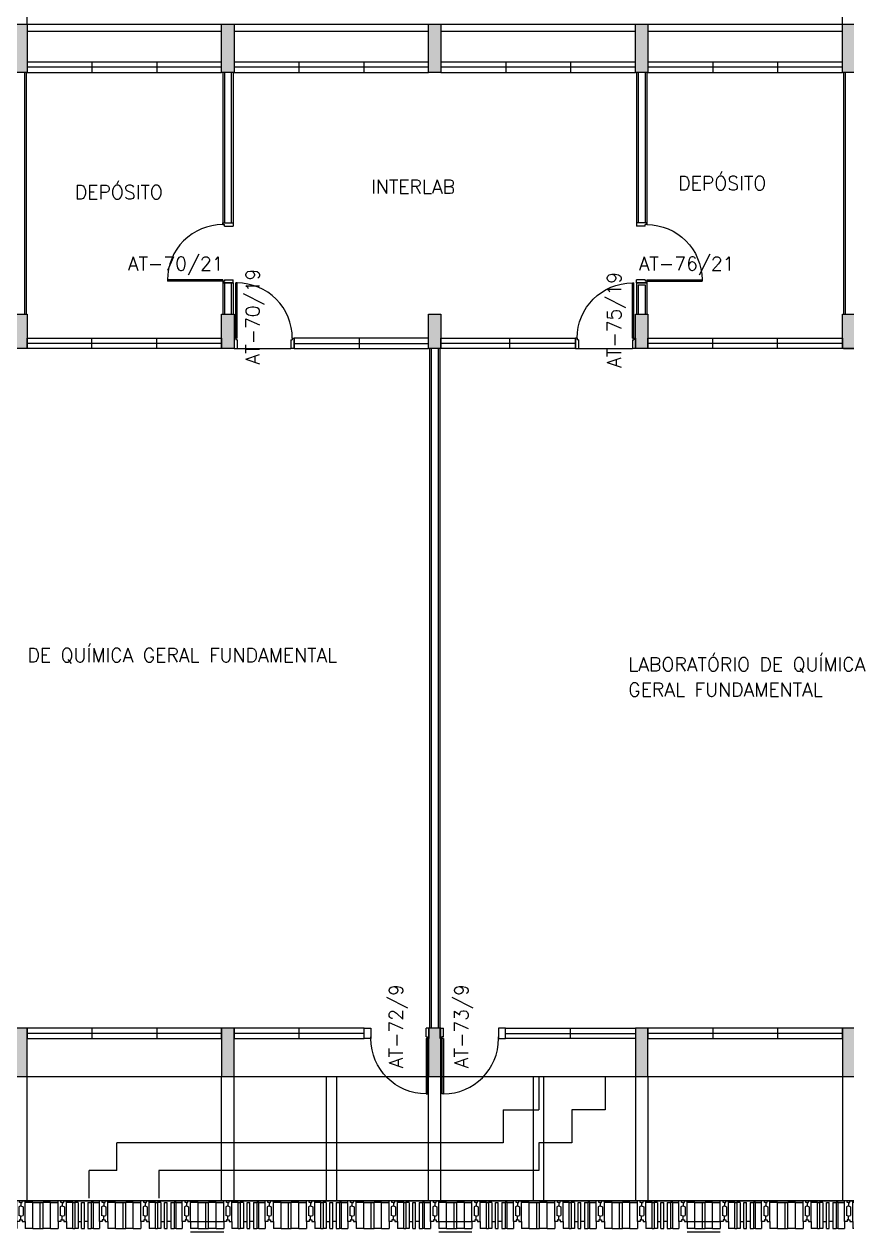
# Model space of a CAD drawing. Header units: millimetres. Extents: x 3605 to 3741, y 1123 to 1192.
# Drawn here: x 3686.65 to 3698.57, y 1132.45 to 1149.95 of the extents above; entities that cross this region are included whole.
import ezdxf

# ---------------------------------------------------------------- set-up
doc = ezdxf.new("R2010")
doc.units = ezdxf.units.MM
doc.linetypes.add('HIDDEN', pattern=[9.525, 6.35, -3.175])
for name, color, linetype in [('ar-acesso', 2, 'Continuous'), ('ar-alv', 2, 'Continuous'), ('ar-brs', 2, 'Continuous'), ('ar-cal', 2, 'Continuous'), ('ar-esq', 2, 'Continuous'), ('ar-estc', 1, 'Continuous'), ('ar-piso', 1, 'Continuous'), ('ar-porta', 1, 'Continuous'), ('ar-proj', 1, 'HIDDEN'), ('ar-projarmario', 1, 'HIDDEN'), ('ar-reboco', 2, 'Continuous'), ('brs-proj', 1, 'HIDDEN'), ('brs1', 2, 'Continuous'), ('brs2', 1, 'Continuous'), ('brs3', 1, 'Continuous'), ('brs4', 1, 'Continuous'), ('brs5', 1, 'Continuous'), ('ENDEREÇO', 2, 'Continuous'), ('esq-01', 1, 'Continuous'), ('esq-02', 1, 'Continuous'), ('estc-01', 3, 'Continuous'), ('h-estc', 3, 'Continuous'), ('ptm', 2, 'Continuous'), ('TEXTO', 2, 'Continuous')]:
    doc.layers.add(name, color=color, linetype=linetype)
doc.styles.add('UNB-100', font='simplex.shx', dxfattribs={"height": 0.2})
doc.styles.add('UNB1-100', font='simplex.shx', dxfattribs={"height": 0.2})

# ---------------------------------------------------------------- blocks, each defined once
blk = doc.blocks.new('plr01-01p')
at = {"layer": 'h-estc'}
blk.add_hatch(color=3, dxfattribs=at).paths.add_polyline_path([(0.09, 0.075), (-0.09, 0.075), (-0.09, -0.625), (0.09, -0.625)])
at = {"layer": 'estc-01', "color": 3}
blk.add_lwpolyline([(-0.09, 0.075), (-0.09, -0.625), (0.09, -0.625), (0.09, 0.075)], close=True, dxfattribs=at)
blk = doc.blocks.new('esq02-01p')
at = {"layer": 'esq-01'}
for p, q in [((2.91, 0), (0.09, 0)), ((1.03, -0.075), (1.03, 0.075)), ((1.97, -0.075), (1.97, 0.075))]:
    blk.add_line(p, q, dxfattribs=at)
at = {"layer": 'esq-02'}
blk.add_lwpolyline([(2.91, -0.075), (0.09, -0.075), (0.09, 0.075), (2.91, 0.075)], close=True, dxfattribs=at)
blk = doc.blocks.new('plr02-01p')
at = {"layer": 'h-estc'}
blk.add_hatch(color=3, dxfattribs=at).paths.add_polyline_path([(0.09, 0.075), (-0.09, 0.075), (-0.09, -0.425), (0.09, -0.425)])
at = {"layer": 'estc-01', "color": 3}
blk.add_lwpolyline([(-0.09, 0.075), (-0.09, -0.425), (0.09, -0.425), (0.09, 0.075)], close=True, dxfattribs=at)
blk = doc.blocks.new('esq15-01p')
at = {"layer": 'esq-01'}
for p, q in [((2.91, 0), (0.09, 0)), ((1.03, -0.075), (1.03, 0.075)), ((1.97, -0.075), (1.97, 0.075))]:
    blk.add_line(p, q, dxfattribs=at)
at = {"layer": 'esq-02'}
blk.add_lwpolyline([(2.91, -0.075), (0.09, -0.075), (0.09, 0.075), (2.91, 0.075)], close=True, dxfattribs=at)
blk = doc.blocks.new('pm-80-01p')
at = {"layer": 'ptm'}
for p, q in [((0.105, 0.075), (0.105, 0.875)), ((0.125, 0.875), (0.105, 0.875)), ((0.125, 0.075), (0.125, 0.875)), ((0.105, 0.075), (0.08, 0.075)), ((0.08, 0.075), (0.08, -0.075)), ((0.125, 0.075), (0.105, 0.075)), ((0.105, 0.075), (0.105, 0.05)), ((0.125, 0.05), (0.105, 0.05)), ((0.125, 0.05), (0.125, -0.075)), ((0.905, 0.05), (0.905, -0.075)), ((0.905, 0.05), (0.925, 0.05)), ((0.925, 0.075), (0.95, 0.075)), ((0.925, 0.075), (0.925, 0.05)), ((0.95, 0.075), (0.95, -0.075)), ((0.08, -0.075), (0.125, -0.075)), ((0.95, -0.075), (0.905, -0.075))]:
    blk.add_line(p, q, dxfattribs=at)
at = {"layer": 'ptm', "color": 1}
blk.add_arc((0.125, 0.075), 0.8, 360, 90, dxfattribs=at)
blk = doc.blocks.new('esq16-01p')
at = {"layer": 'esq-01'}
for p, q in [((2.025, 0), (0.075, 0)), ((1.075, 0.075), (1.075, -0.075)), ((2.025, 0.075), (2.025, -0.075))]:
    blk.add_line(p, q, dxfattribs=at)
at = {"layer": 'esq-02'}
blk.add_lwpolyline([(2.025, 0.075), (0.075, 0.075), (0.075, -0.075), (2.025, -0.075)], close=True, dxfattribs=at)
at = {"rotation": 180}
blk.add_blockref('pm-80-01p', (2.975, 0), dxfattribs=at)
blk = doc.blocks.new('esq04-01p')
at = {"layer": 'esq-01'}
blk.add_line((1.975, 0), (0.09, 0), dxfattribs=at)
at = {"layer": 'esq-02'}
blk.add_line((1.0325, 0.075), (1.0325, -0.075), dxfattribs=at)
for points in [[(1.975, -0.075), (0.09, -0.075), (0.09, 0.075), (1.975, 0.075), (1.975, -0.075)], [(2.075, 0.075), (1.975, 0.075), (1.975, -0.075), (2.075, -0.075)]]:
    blk.add_lwpolyline(points, close=True, dxfattribs=at)
at = {"layer": 'ptm'}
for p, q in [((2.875, 0.075), (2.875, 0.875)), ((2.875, 0.875), (2.895, 0.875)), ((2.895, 0.075), (2.895, 0.875)), ((2.075, 0.075), (2.05, 0.075)), ((2.075, 0.075), (2.075, 0.05)), ((2.875, 0.075), (2.895, 0.075)), ((2.875, 0.05), (2.875, -0.075)), ((2.875, 0.05), (2.895, 0.05)), ((2.895, 0.075), (2.92, 0.075)), ((2.895, 0.075), (2.895, 0.05)), ((2.92, 0.075), (2.92, -0.075)), ((2.92, -0.075), (2.875, -0.075))]:
    blk.add_line(p, q, dxfattribs=at)
at = {"layer": 'ptm', "color": 1}
blk.add_arc((2.875, 0.075), 0.8, 90, 180, dxfattribs=at)
blk = doc.blocks.new('brs01-01p-leste')
at = {"layer": 'brs1'}
for p, q in [((-3, 0.2), (-2.98, 0.2)), ((-3, 0.2), (-3, 0.15)), ((-2.98, 0.225), (-2.94, 0.225)), ((-2.98, 0.2), (-2.98, 0.225)), ((-2.94, -0.075), (-2.94, 0.225)), ((-2.42, 0.225), (-2.46, 0.225)), ((-2.46, -0.075), (-2.46, 0.225)), ((-2.42, 0.2), (-2.42, 0.225)), ((-2.4, 0.2), (-2.42, 0.2)), ((-2.4, 0.2), (-2.38, 0.2)), ((-2.4, 0.2), (-2.4, 0.15)), ((-2.4, 0.2), (-2.4, 0.15)), ((-2.38, 0.225), (-2.34, 0.225)), ((-2.38, 0.2), (-2.38, 0.225)), ((-2.34, -0.075), (-2.34, 0.225)), ((-1.82, 0.225), (-1.86, 0.225)), ((-1.86, -0.075), (-1.86, 0.225)), ((-1.82, 0.2), (-1.82, 0.225)), ((-1.8, 0.2), (-1.82, 0.2)), ((-1.8, 0.2), (-1.78, 0.2)), ((-1.8, 0.2), (-1.8, 0.15)), ((-1.8, 0.2), (-1.8, 0.15)), ((-1.78, 0.225), (-1.74, 0.225)), ((-1.78, 0.2), (-1.78, 0.225)), ((-1.74, -0.075), (-1.74, 0.225)), ((-1.22, 0.225), (-1.26, 0.225)), ((-1.26, -0.075), (-1.26, 0.225)), ((-1.22, 0.2), (-1.22, 0.225)), ((-1.2, 0.2), (-1.22, 0.2)), ((-1.2, 0.2), (-1.18, 0.2)), ((-1.2, 0.2), (-1.2, 0.15)), ((-1.2, 0.2), (-1.2, 0.15)), ((-1.18, 0.225), (-1.14, 0.225)), ((-1.18, 0.2), (-1.18, 0.225)), ((-1.14, -0.075), (-1.14, 0.225)), ((-0.62, 0.225), (-0.66, 0.225)), ((-0.66, -0.075), (-0.66, 0.225)), ((-0.62, 0.2), (-0.62, 0.225)), ((-0.6, 0.2), (-0.62, 0.2)), ((-0.6, 0.2), (-0.6, 0.15)), ((-0.6, 0.2), (-0.58, 0.2)), ((-0.6, 0.2), (-0.6, 0.15)), ((-0.58, 0.225), (-0.54, 0.225)), ((-0.58, 0.2), (-0.58, 0.225)), ((-0.54, -0.075), (-0.54, 0.225)), ((-0.02, 0.225), (-0.06, 0.225)), ((-0.06, -0.075), (-0.06, 0.225)), ((-0.02, 0.2), (-0.02, 0.225)), ((0, 0.2), (-0.02, 0.2)), ((0, 0.2), (0, 0.15)), ((-3, 0.15), (-2.97, 0.137)), ((-3, 0), (-2.97, 0.013)), ((-2.97, 0.137), (-2.97, 0.013)), ((-2.4, 0.15), (-2.43, 0.137)), ((-2.43, 0.137), (-2.43, 0.013)), ((-2.4, 0), (-2.43, 0.013)), ((-2.4, 0.15), (-2.37, 0.137)), ((-2.4, 0), (-2.37, 0.013)), ((-2.37, 0.137), (-2.37, 0.013)), ((-1.8, 0.15), (-1.83, 0.137)), ((-1.83, 0.137), (-1.83, 0.013)), ((-1.8, 0), (-1.83, 0.013)), ((-1.8, 0.15), (-1.77, 0.137)), ((-1.8, 0), (-1.77, 0.013)), ((-1.77, 0.137), (-1.77, 0.013)), ((-1.2, 0.15), (-1.23, 0.137)), ((-1.23, 0.137), (-1.23, 0.013)), ((-1.2, 0), (-1.23, 0.013)), ((-1.2, 0.15), (-1.17, 0.137)), ((-1.2, 0), (-1.17, 0.013)), ((-1.17, 0.137), (-1.17, 0.013)), ((-0.6, 0.15), (-0.63, 0.137)), ((-0.63, 0.137), (-0.63, 0.013)), ((-0.6, 0), (-0.63, 0.013)), ((-0.6, 0.15), (-0.57, 0.137)), ((-0.6, 0), (-0.57, 0.013)), ((-0.57, 0.137), (-0.57, 0.013)), ((0, 0.15), (-0.03, 0.137)), ((-0.03, 0.137), (-0.03, 0.013)), ((0, 0), (-0.03, 0.013)), ((-3, -0.05), (-3, 0)), ((-3, -0.05), (-2.98, -0.05)), ((-2.98, -0.05), (-2.98, -0.075)), ((-2.98, -0.075), (-2.94, -0.075)), ((-2.42, -0.075), (-2.46, -0.075)), ((-2.42, -0.05), (-2.42, -0.075)), ((-2.4, -0.05), (-2.42, -0.05)), ((-2.4, -0.05), (-2.4, 0)), ((-2.4, -0.05), (-2.4, 0)), ((-2.4, -0.05), (-2.38, -0.05)), ((-2.38, -0.05), (-2.38, -0.075)), ((-2.38, -0.075), (-2.34, -0.075)), ((-1.82, -0.075), (-1.86, -0.075)), ((-1.82, -0.05), (-1.82, -0.075)), ((-1.8, -0.05), (-1.82, -0.05)), ((-1.8, -0.05), (-1.8, 0)), ((-1.8, -0.05), (-1.8, 0)), ((-1.8, -0.05), (-1.78, -0.05)), ((-1.78, -0.05), (-1.78, -0.075)), ((-1.78, -0.075), (-1.74, -0.075)), ((-1.22, -0.075), (-1.26, -0.075)), ((-1.22, -0.05), (-1.22, -0.075)), ((-1.2, -0.05), (-1.22, -0.05)), ((-1.2, -0.05), (-1.2, 0)), ((-1.2, -0.05), (-1.2, 0)), ((-1.2, -0.05), (-1.18, -0.05)), ((-1.18, -0.05), (-1.18, -0.075)), ((-1.18, -0.075), (-1.14, -0.075)), ((-0.62, -0.075), (-0.66, -0.075)), ((-0.62, -0.05), (-0.62, -0.075)), ((-0.6, -0.05), (-0.62, -0.05)), ((-0.6, -0.05), (-0.6, 0)), ((-0.6, -0.05), (-0.6, 0)), ((-0.6, -0.05), (-0.58, -0.05)), ((-0.58, -0.05), (-0.58, -0.075)), ((-0.58, -0.075), (-0.54, -0.075)), ((-0.02, -0.075), (-0.06, -0.075)), ((-0.02, -0.05), (-0.02, -0.075)), ((0, -0.05), (-0.02, -0.05)), ((0, -0.05), (0, 0))]:
    blk.add_line(p, q, dxfattribs=at)
at = {"layer": 'brs2'}
for p, q in [((-2.94, 0.225), (-2.46, 0.225)), ((-2.34, 0.225), (-1.86, 0.225)), ((-2.229, 0.2), (-2.12, 0.2)), ((-1.971, 0.2), (-2.08, 0.2)), ((-1.74, 0.225), (-1.26, 0.225)), ((-1.14, 0.225), (-0.66, 0.225)), ((-1.029, 0.2), (-0.92, 0.2)), ((-0.771, 0.2), (-0.88, 0.2)), ((-0.54, 0.225), (-0.06, 0.225)), ((-2.772, -0.075), (-2.72, -0.075)), ((-2.628, -0.075), (-2.68, -0.075)), ((-2.229, -0.175), (-2.12, -0.175)), ((-1.971, -0.175), (-2.08, -0.175)), ((-1.572, -0.075), (-1.52, -0.075)), ((-1.428, -0.075), (-1.48, -0.075)), ((-1.029, -0.175), (-0.92, -0.175)), ((-0.771, -0.175), (-0.88, -0.175)), ((-0.372, -0.075), (-0.32, -0.075)), ((-0.228, -0.075), (-0.28, -0.075))]:
    blk.add_line(p, q, dxfattribs=at)
at = {"layer": 'brs3'}
for p, q in [((-2.82, 0.2), (-2.82, -0.175)), ((-2.772, 0.2), (-2.82, 0.2)), ((-2.772, 0.2), (-2.772, -0.175)), ((-2.628, 0.2), (-2.628, -0.175)), ((-2.628, 0.2), (-2.58, 0.2)), ((-2.58, 0.2), (-2.58, -0.175)), ((-2.12, -0.175), (-2.12, 0.2)), ((-2.12, 0.2), (-2.08, 0.2)), ((-2.08, -0.175), (-2.08, 0.2)), ((-1.62, 0.2), (-1.62, -0.175)), ((-1.572, 0.2), (-1.62, 0.2)), ((-1.572, 0.2), (-1.572, -0.175)), ((-1.428, 0.2), (-1.428, -0.175)), ((-1.428, 0.2), (-1.38, 0.2)), ((-1.38, 0.2), (-1.38, -0.175)), ((-0.92, -0.175), (-0.92, 0.2)), ((-0.92, 0.2), (-0.88, 0.2)), ((-0.88, -0.175), (-0.88, 0.2)), ((-0.42, 0.2), (-0.42, -0.175)), ((-0.372, 0.2), (-0.42, 0.2)), ((-0.372, 0.2), (-0.372, -0.175)), ((-0.228, 0.2), (-0.228, -0.175)), ((-0.228, 0.2), (-0.18, 0.2)), ((-0.18, 0.2), (-0.18, -0.175)), ((-2.772, -0.175), (-2.82, -0.175)), ((-2.628, -0.175), (-2.58, -0.175)), ((-2.12, -0.175), (-2.08, -0.175)), ((-1.572, -0.175), (-1.62, -0.175)), ((-1.428, -0.175), (-1.38, -0.175)), ((-0.92, -0.175), (-0.88, -0.175)), ((-0.372, -0.175), (-0.42, -0.175)), ((-0.228, -0.175), (-0.18, -0.175))]:
    blk.add_line(p, q, dxfattribs=at)
at = {"layer": 'brs4'}
for p, q in [((-2.85, 0.2), (-2.94, 0.2)), ((-2.85, -0.175), (-2.85, 0.2)), ((-2.85, 0.2), (-2.82, 0.2)), ((-2.72, -0.175), (-2.72, 0.2)), ((-2.72, 0.2), (-2.68, 0.2)), ((-2.68, -0.175), (-2.68, 0.2)), ((-2.55, 0.2), (-2.58, 0.2)), ((-2.55, 0.2), (-2.46, 0.2)), ((-2.55, -0.175), (-2.55, 0.2)), ((-2.229, 0.2), (-2.34, 0.2)), ((-2.229, -0.175), (-2.229, 0.2)), ((-1.971, 0.2), (-1.86, 0.2)), ((-1.971, -0.175), (-1.971, 0.2)), ((-1.65, 0.2), (-1.74, 0.2)), ((-1.65, -0.175), (-1.65, 0.2)), ((-1.65, 0.2), (-1.62, 0.2)), ((-1.52, -0.175), (-1.52, 0.2)), ((-1.52, 0.2), (-1.48, 0.2)), ((-1.48, -0.175), (-1.48, 0.2)), ((-1.35, 0.2), (-1.38, 0.2)), ((-1.35, 0.2), (-1.26, 0.2)), ((-1.35, -0.175), (-1.35, 0.2)), ((-1.029, 0.2), (-1.14, 0.2)), ((-1.029, -0.175), (-1.029, 0.2)), ((-0.771, 0.2), (-0.66, 0.2)), ((-0.771, -0.175), (-0.771, 0.2)), ((-0.45, 0.2), (-0.54, 0.2)), ((-0.45, -0.175), (-0.45, 0.2)), ((-0.45, 0.2), (-0.42, 0.2)), ((-0.32, -0.175), (-0.32, 0.2)), ((-0.32, 0.2), (-0.28, 0.2)), ((-0.28, -0.175), (-0.28, 0.2)), ((-0.15, 0.2), (-0.18, 0.2)), ((-0.15, 0.2), (-0.06, 0.2)), ((-0.15, -0.175), (-0.15, 0.2)), ((-2.94, -0.075), (-2.94, -0.175)), ((-2.85, -0.175), (-2.94, -0.175)), ((-2.85, -0.175), (-2.82, -0.175)), ((-2.72, -0.175), (-2.68, -0.175)), ((-2.55, -0.175), (-2.58, -0.175)), ((-2.55, -0.175), (-2.46, -0.175)), ((-2.46, -0.075), (-2.46, -0.175)), ((-2.34, -0.075), (-2.34, -0.175)), ((-2.229, -0.175), (-2.34, -0.175)), ((-1.971, -0.175), (-1.86, -0.175)), ((-1.86, -0.075), (-1.86, -0.175)), ((-1.74, -0.075), (-1.74, -0.175)), ((-1.65, -0.175), (-1.74, -0.175)), ((-1.65, -0.175), (-1.62, -0.175)), ((-1.52, -0.175), (-1.48, -0.175)), ((-1.35, -0.175), (-1.38, -0.175)), ((-1.35, -0.175), (-1.26, -0.175)), ((-1.26, -0.075), (-1.26, -0.175)), ((-1.14, -0.075), (-1.14, -0.175)), ((-1.029, -0.175), (-1.14, -0.175)), ((-0.771, -0.175), (-0.66, -0.175)), ((-0.66, -0.075), (-0.66, -0.175)), ((-0.54, -0.075), (-0.54, -0.175)), ((-0.45, -0.175), (-0.54, -0.175)), ((-0.45, -0.175), (-0.42, -0.175)), ((-0.32, -0.175), (-0.28, -0.175)), ((-0.15, -0.175), (-0.18, -0.175)), ((-0.15, -0.175), (-0.06, -0.175)), ((-0.06, -0.075), (-0.06, -0.175))]:
    blk.add_line(p, q, dxfattribs=at)
blk = doc.blocks.new('BRS01-03C')
at = {"layer": 'brs-proj'}
blk.add_line((0.54, 0.075), (0.06, 0.075), dxfattribs=at)
at = {"layer": 'brs1'}
for p, q in [((0, 0.05), (0.02, 0.05)), ((0, 0.05), (0, 0)), ((0, 0), (0.03, -0.013)), ((0.02, 0.075), (0.06, 0.075)), ((0.02, 0.05), (0.02, 0.075)), ((0.06, 0.075), (0.06, -0.225)), ((0.54, 0.075), (0.54, -0.225)), ((0.58, 0.075), (0.54, 0.075)), ((0.6, 0), (0.57, -0.013)), ((0.58, 0.05), (0.58, 0.075)), ((0.6, 0.05), (0.58, 0.05)), ((0.6, 0.05), (0.6, 0)), ((0, -0.15), (0.03, -0.137)), ((0, -0.2), (0, -0.15)), ((0.03, -0.137), (0.03, -0.013)), ((0.57, -0.137), (0.57, -0.013)), ((0.6, -0.15), (0.57, -0.137)), ((0.6, -0.2), (0.6, -0.15)), ((0, -0.2), (0.02, -0.2)), ((0.02, -0.2), (0.02, -0.225)), ((0.02, -0.225), (0.06, -0.225)), ((0.58, -0.225), (0.54, -0.225)), ((0.58, -0.2), (0.58, -0.225)), ((0.6, -0.2), (0.58, -0.2))]:
    blk.add_line(p, q, dxfattribs=at)
at = {"layer": 'brs2'}
blk.add_line((0.54, -0.225), (0.06, -0.225), dxfattribs=at)
at = {"layer": 'brs3'}
for p, q in [((0.28, 0.175), (0.28, -0.2)), ((0.32, 0.175), (0.28, 0.175)), ((0.32, 0.175), (0.32, -0.2)), ((0.32, -0.2), (0.28, -0.2))]:
    blk.add_line(p, q, dxfattribs=at)
at = {"layer": 'brs4'}
for p, q in [((0.06, 0.075), (0.06, 0.175)), ((0.171, 0.175), (0.06, 0.175)), ((0.171, 0.175), (0.171, -0.2)), ((0.429, 0.175), (0.54, 0.175)), ((0.429, 0.175), (0.429, -0.2)), ((0.54, 0.075), (0.54, 0.175)), ((0.171, -0.2), (0.06, -0.2)), ((0.429, -0.2), (0.54, -0.2))]:
    blk.add_line(p, q, dxfattribs=at)
at = {"layer": 'brs4', "color": 1}
for p, q in [((0.171, 0.175), (0.28, 0.175)), ((0.429, 0.175), (0.32, 0.175)), ((0.171, -0.2), (0.28, -0.2)), ((0.429, -0.2), (0.32, -0.2))]:
    blk.add_line(p, q, dxfattribs=at)
at = {"layer": 'brs5'}
blk.add_line((0.54, 0.225), (0.06, 0.225), dxfattribs=at)
blk = doc.blocks.new('esq16b-01p')
at = {"layer": 'esq-01'}
for p, q in [((2.91, 0), (0.09, 0)), ((1.03, -0.075), (1.03, 0.075)), ((1.97, -0.075), (1.97, 0.075))]:
    blk.add_line(p, q, dxfattribs=at)
at = {"layer": 'esq-02'}
blk.add_lwpolyline([(2.91, -0.075), (0.09, -0.075), (0.09, 0.075), (2.91, 0.075)], close=True, dxfattribs=at)

msp = doc.modelspace()

# ---------------------------------------------------------------- linework, layer by layer
at = {"layer": 'ar-acesso', "color": 3}
for p, q in [((3694.109, 1134.701), (3694.109, 1134.221)), ((3695.069, 1134.701), (3695.069, 1134.221)), ((3693.589, 1134.221), (3693.589, 1133.741)), ((3693.589, 1134.221), (3694.109, 1134.221)), ((3694.589, 1134.221), (3694.589, 1133.741)), ((3695.069, 1134.221), (3694.589, 1134.221)), ((3693.589, 1133.741), (3687.989, 1133.741)), ((3687.989, 1133.341), (3687.989, 1133.741)), ((3694.109, 1133.741), (3694.109, 1133.341)), ((3694.589, 1133.741), (3694.109, 1133.741)), ((3687.589, 1132.941), (3687.589, 1133.341)), ((3687.989, 1133.341), (3687.589, 1133.341)), ((3694.109, 1133.341), (3688.599, 1133.341)), ((3688.599, 1133.341), (3688.599, 1132.941))]:
    msp.add_line(p, q, dxfattribs=at)
at = {"layer": 'ar-alv'}
for p, q in [((3686.649, 1149.251), (3686.649, 1145.751)), ((3689.549, 1149.251), (3689.549, 1147.071)), ((3689.649, 1149.251), (3689.649, 1147.071)), ((3695.549, 1149.251), (3695.549, 1147.071)), ((3695.649, 1149.251), (3695.649, 1147.071)), ((3698.549, 1149.251), (3698.549, 1145.751)), ((3695.649, 1147.071), (3695.549, 1147.071)), ((3689.549, 1146.201), (3689.549, 1145.751)), ((3689.649, 1146.201), (3689.649, 1145.751)), ((3695.549, 1146.176), (3695.649, 1146.176)), ((3695.549, 1146.176), (3695.549, 1145.751)), ((3695.649, 1146.176), (3695.649, 1145.751)), ((3692.549, 1145.251), (3692.549, 1135.401)), ((3692.649, 1145.251), (3692.649, 1135.401))]:
    msp.add_line(p, q, dxfattribs=at)
at = {"layer": 'ar-cal'}
for p, q in [((3686.689, 1149.951), (3686.689, 1151.201)), ((3698.509, 1149.951), (3698.509, 1151.201))]:
    msp.add_line(p, q, dxfattribs=at)
at = {"layer": 'ar-piso'}
for p, q in [((3686.689, 1149.951), (3689.509, 1149.951)), ((3689.689, 1149.951), (3692.509, 1149.951)), ((3692.689, 1149.951), (3695.509, 1149.951)), ((3695.689, 1149.951), (3698.509, 1149.951)), ((3686.689, 1149.851), (3689.509, 1149.851)), ((3689.689, 1149.851), (3692.509, 1149.851)), ((3692.689, 1149.851), (3695.509, 1149.851)), ((3695.689, 1149.851), (3698.509, 1149.851)), ((3686.689, 1134.701), (3689.524, 1134.701)), ((3686.689, 1134.701), (3689.524, 1134.701)), ((3686.689, 1132.901), (3686.689, 1134.701)), ((3686.689, 1132.901), (3686.689, 1134.701)), ((3689.689, 1134.701), (3692.524, 1134.701)), ((3689.689, 1134.701), (3692.524, 1134.701)), ((3692.599, 1134.701), (3695.524, 1134.701)), ((3692.599, 1134.701), (3695.509, 1134.701)), ((3695.689, 1134.701), (3698.524, 1134.701)), ((3710.509, 1132.901), (3685.324, 1132.901))]:
    msp.add_line(p, q, dxfattribs=at)
at = {"layer": 'ar-proj'}
for p, q in [((3698.524, 1145.251), (3704.524, 1145.251)), ((3689.509, 1132.901), (3689.509, 1134.701)), ((3689.509, 1132.901), (3689.509, 1134.701)), ((3689.509, 1132.901), (3689.509, 1134.701)), ((3689.689, 1132.901), (3689.689, 1134.701)), ((3689.689, 1132.901), (3689.689, 1134.701)), ((3689.689, 1132.901), (3689.689, 1134.701)), ((3691.024, 1134.701), (3691.024, 1132.901)), ((3691.174, 1134.701), (3691.174, 1132.901)), ((3692.509, 1132.901), (3692.509, 1134.701)), ((3692.509, 1132.901), (3692.509, 1134.701)), ((3692.509, 1132.901), (3692.509, 1134.701)), ((3692.689, 1132.901), (3692.689, 1134.701)), ((3692.689, 1132.901), (3692.689, 1134.701)), ((3692.689, 1132.901), (3692.689, 1134.701)), ((3694.024, 1134.701), (3694.024, 1132.901)), ((3694.174, 1134.701), (3694.174, 1132.901)), ((3695.509, 1134.701), (3695.509, 1132.901)), ((3695.689, 1134.701), (3695.689, 1132.901)), ((3698.509, 1134.701), (3698.509, 1132.901))]:
    msp.add_line(p, q, dxfattribs=at)
at = {"layer": 'ar-projarmario'}
for p, q in [((3689.734, 1145.251), (3690.514, 1145.251)), ((3694.684, 1145.251), (3695.464, 1145.251)), ((3689.509, 1132.901), (3689.509, 1134.701)), ((3689.689, 1132.901), (3689.689, 1134.701)), ((3692.509, 1132.901), (3692.509, 1134.701)), ((3692.689, 1132.901), (3692.689, 1134.701))]:
    msp.add_line(p, q, dxfattribs=at)
at = {"layer": 'ar-reboco'}
for p, q in [((3686.674, 1149.251), (3686.674, 1145.751)), ((3689.524, 1149.251), (3689.524, 1147.053)), ((3689.674, 1149.251), (3689.674, 1147.053)), ((3695.524, 1149.251), (3695.524, 1147.053)), ((3695.674, 1149.251), (3695.674, 1147.053)), ((3698.524, 1149.251), (3698.524, 1145.751)), ((3689.674, 1146.201), (3689.524, 1146.201)), ((3689.524, 1146.201), (3689.524, 1145.751)), ((3689.674, 1146.201), (3689.674, 1145.751)), ((3695.524, 1146.201), (3695.524, 1145.751)), ((3695.524, 1146.201), (3695.674, 1146.201)), ((3695.674, 1146.201), (3695.674, 1145.751)), ((3692.524, 1145.251), (3692.524, 1135.401)), ((3692.674, 1145.251), (3692.674, 1135.401))]:
    msp.add_line(p, q, dxfattribs=at)

# ---------------------------------------------------------------- block references
at = {"layer": 'ar-brs'}
for p in [(3688.999, 1132.676), (3692.599, 1132.676), (3696.199, 1132.676), (3699.799, 1132.676)]:
    msp.add_blockref('brs01-01p-leste', p, dxfattribs=at)
at = {"layer": 'ar-brs', "rotation": 180}
for p in [(3689.599, 1132.676), (3693.199, 1132.676), (3696.799, 1132.676)]:
    msp.add_blockref('BRS01-03C', p, dxfattribs=at)
at = {"layer": 'ar-esq', "xscale": -1, "rotation": 180}
for name, p in [('esq15-01p', (3686.599, 1149.326)), ('esq15-01p', (3689.599, 1149.326)), ('esq15-01p', (3692.599, 1149.326)), ('esq15-01p', (3695.599, 1149.326)), ('esq16-01p', (3692.614, 1145.326)), ('esq02-01p', (3686.599, 1135.326)), ('esq04-01p', (3689.599, 1135.326)), ('esq02-01p', (3695.599, 1135.326))]:
    msp.add_blockref(name, p, dxfattribs=at)
at = {"layer": 'ar-esq', "rotation": 180}
for name, p in [('esq16-01p', (3692.584, 1145.326)), ('esq04-01p', (3695.599, 1135.326))]:
    msp.add_blockref(name, p, dxfattribs=at)
at = {"layer": 'ar-esq'}
for p in [(3686.599, 1145.326), (3695.599, 1145.326)]:
    msp.add_blockref('esq16b-01p', p, dxfattribs=at)
at = {"layer": 'ar-estc', "xscale": -1, "rotation": 180}
for name, p in [('plr01-01p', (3686.599, 1149.326)), ('plr01-01p', (3689.599, 1149.326)), ('plr01-01p', (3692.599, 1149.326)), ('plr01-01p', (3695.599, 1149.326)), ('plr01-01p', (3698.599, 1149.326)), ('plr02-01p', (3686.599, 1145.326)), ('plr02-01p', (3689.599, 1145.326)), ('plr02-01p', (3692.599, 1145.326)), ('plr02-01p', (3695.599, 1145.326)), ('plr02-01p', (3698.599, 1145.326))]:
    msp.add_blockref(name, p, dxfattribs=at)
at = {"layer": 'ar-estc'}
for p in [(3686.599, 1135.326), (3689.599, 1135.326), (3692.599, 1135.326), (3695.599, 1135.326), (3698.599, 1135.326)]:
    msp.add_blockref('plr01-01p', p, dxfattribs=at)
at = {"layer": 'ar-porta', "rotation": 90}
msp.add_blockref('pm-80-01p', (3689.599, 1146.121), dxfattribs=at)
at = {"layer": 'ar-porta', "xscale": -1, "rotation": 270}
msp.add_blockref('pm-80-01p', (3695.599, 1146.121), dxfattribs=at)

# ---------------------------------------------------------------- texts
at = {"layer": 'ENDEREÇO', "style": 'UNB-100'}
for s, p in [('AT-70/21', (3688.149, 1146.381)), ('AT-76/21', (3695.557, 1146.381))]:
    msp.add_text(s, height=0.2, dxfattribs=at).set_placement(p)
for s, p in [('AT-70/19', (3690.06, 1145.02)), ('AT-75/19', (3695.3, 1144.972)), ('AT-72/9', (3692.138, 1134.824)), ('AT-73/9', (3693.085, 1134.824))]:
    msp.add_text(s, height=0.2, rotation=90, dxfattribs=at).set_placement(p)
at = {"layer": 'TEXTO', "style": 'UNB1-100'}
for s, p in [('DEPÓSITO', (3687.38, 1147.416)), ('INTERLAB', (3691.676, 1147.495)), ('DEPÓSITO', (3696.129, 1147.548)), ('LABORATÓRIO DE QUÍMICA GERAL FUNDAMENTAL', (3684.791, 1140.708)), ('LABORATÓRIO DE QUÍMICA', (3695.405, 1140.574)), ('GERAL FUNDAMENTAL', (3695.405, 1140.208))]:
    msp.add_text(s, height=0.2, dxfattribs=at).set_placement(p)

doc.saveas('drawing.dxf')
